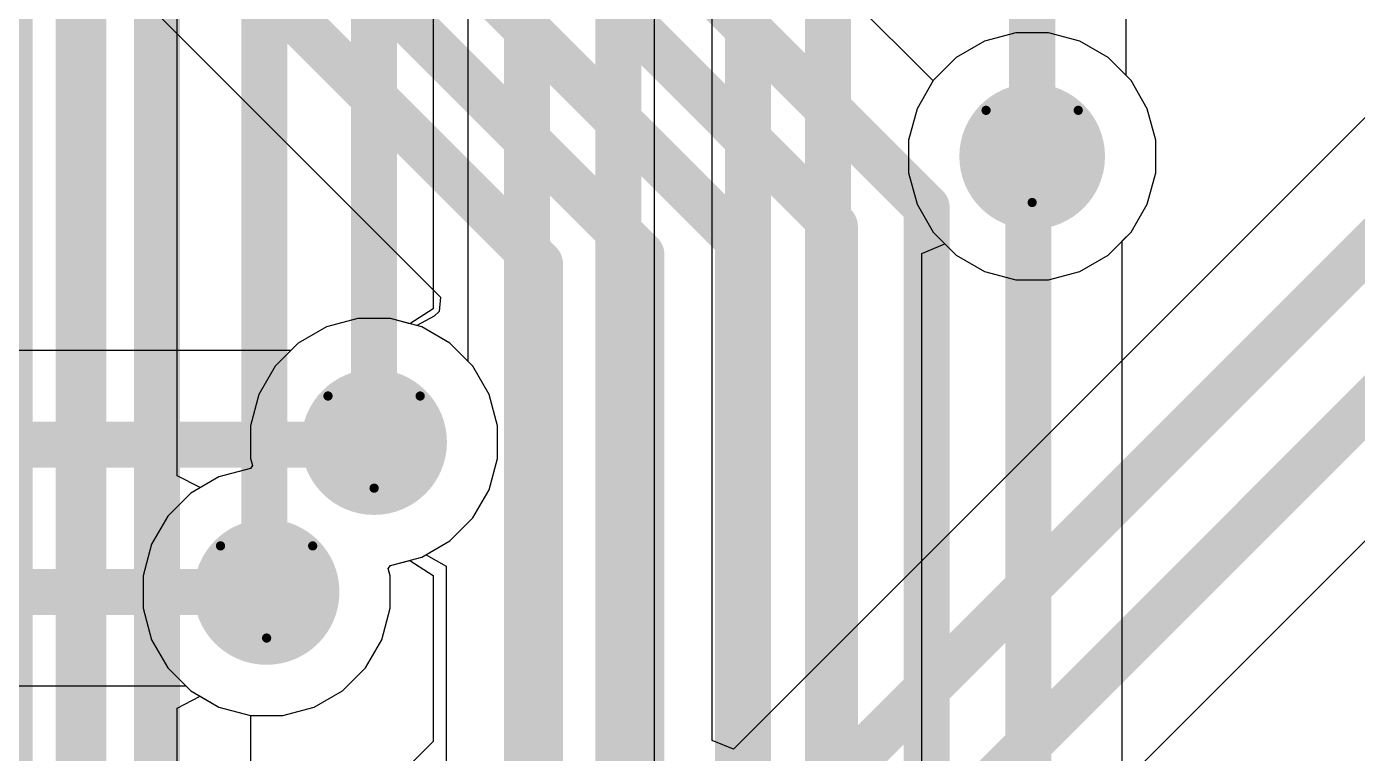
# Model space of a CAD drawing. Header units: inches. Extents: x -21 to 276, y -5 to 220.
# Drawn here: x 79.47 to 86.8, y 59.29 to 63.3 of the extents above; entities that cross this region are included whole.
import ezdxf

# ---------------------------------------------------------------- set-up
doc = ezdxf.new("R2010")
doc.units = ezdxf.units.IN
for name, color, linetype in [('Bottom Layer', 5, 'Continuous'), ('Bottom Solder', 6, 'Continuous'), ('Drill Drawing', 1, 'Continuous'), ('Ground', 16, 'Continuous'), ('Power + Signal', 76, 'Continuous'), ('Top Layer', 1, 'Continuous'), ('Top Solder', 216, 'Continuous'), ('Via Holes', 16, 'Continuous')]:
    doc.layers.add(name, color=color, linetype=linetype)

msp = doc.modelspace()

# ---------------------------------------------------------------- hatches: boundary and pattern name
at = {"layer": 'Bottom Layer'}
h = msp.add_hatch(color=5, dxfattribs=at)
edge = h.paths.add_edge_path()
edge.add_arc((85.0095, 62.5856), 0.3, 0, 360)
h = msp.add_hatch(color=5, dxfattribs=at)
edge = h.paths.add_edge_path()
edge.add_arc((81.3816, 61.0108), 0.3, 0, 360)
h = msp.add_hatch(color=5, dxfattribs=at)
edge = h.paths.add_edge_path()
edge.add_arc((80.789, 60.1846), 0.3, 0, 360)
at = {"layer": 'Bottom Solder'}
h = msp.add_hatch(color=6, dxfattribs=at)
edge = h.paths.add_edge_path()
edge.add_arc((85.0095, 62.5856), 0.4016, 0, 360)
h = msp.add_hatch(color=6, dxfattribs=at)
edge = h.paths.add_edge_path()
edge.add_arc((81.3816, 61.0108), 0.4016, 0, 360)
h = msp.add_hatch(color=6, dxfattribs=at)
edge = h.paths.add_edge_path()
edge.add_arc((80.789, 60.1846), 0.4016, 0, 360)
at = {"layer": 'Ground'}
h = msp.add_hatch(color=16, dxfattribs=at)
edge = h.paths.add_edge_path()
edge.add_arc((85.0095, 62.5856), 0.3, 0, 360)
h = msp.add_hatch(color=16, dxfattribs=at)
edge = h.paths.add_edge_path()
edge.add_arc((81.3816, 61.0108), 0.3, 0, 360)
h = msp.add_hatch(color=16, dxfattribs=at)
edge = h.paths.add_edge_path()
edge.add_arc((80.789, 60.1846), 0.3, 0, 360)
at = {"layer": 'Power + Signal'}
h = msp.add_hatch(color=76, dxfattribs=at)
edge = h.paths.add_edge_path()
edge.add_arc((85.0095, 62.5856), 0.3, 0, 360)
h = msp.add_hatch(color=76, dxfattribs=at)
edge = h.paths.add_edge_path()
edge.add_arc((81.3816, 61.0108), 0.3, 0, 360)
h = msp.add_hatch(color=76, dxfattribs=at)
edge = h.paths.add_edge_path()
edge.add_arc((80.789, 60.1846), 0.3, 0, 360)
at = {"layer": 'Top Layer'}
h = msp.add_hatch(color=1, dxfattribs=at)
edge = h.paths.add_edge_path()
edge.add_arc((85.0095, 62.5856), 0.3, 0, 360)
h = msp.add_hatch(color=1, dxfattribs=at)
edge = h.paths.add_edge_path()
edge.add_arc((81.3816, 61.0108), 0.3, 0, 360)
h = msp.add_hatch(color=1, dxfattribs=at)
edge = h.paths.add_edge_path()
edge.add_arc((80.789, 60.1846), 0.3, 0, 360)
at = {"layer": 'Top Solder'}
h = msp.add_hatch(color=216, dxfattribs=at)
edge = h.paths.add_edge_path()
edge.add_arc((85.0095, 62.5856), 0.4016, 0, 360)
h = msp.add_hatch(color=216, dxfattribs=at)
edge = h.paths.add_edge_path()
edge.add_arc((81.3816, 61.0108), 0.4016, 0, 360)
h = msp.add_hatch(color=216, dxfattribs=at)
edge = h.paths.add_edge_path()
edge.add_arc((80.789, 60.1846), 0.4016, 0, 360)
at = {"layer": 'Via Holes'}
h = msp.add_hatch(color=7, dxfattribs=at)
edge = h.paths.add_edge_path()
edge.add_arc((85.0095, 62.5856), 0.15, 0, 360)
h = msp.add_hatch(color=7, dxfattribs=at)
edge = h.paths.add_edge_path()
edge.add_arc((81.3816, 61.0108), 0.15, 0, 360)
h = msp.add_hatch(color=7, dxfattribs=at)
edge = h.paths.add_edge_path()
edge.add_arc((80.789, 60.1846), 0.15, 0, 360)

# ---------------------------------------------------------------- linework, layer by layer
at = {"layer": 'Bottom Layer'}
for p, q in [((80.2961, 60.8249), (80.2961, 68.7971)), ((85.5275, 63.0307), (85.5275, 66.0305)), ((82.9255, 64.2422), (82.9255, 49.9328)), ((85.5545, 63.0037), (85.5275, 63.0307)), ((85.6441, 62.8485), (85.5545, 63.0037)), ((85.6905, 62.6753), (85.6441, 62.8485)), ((85.6905, 62.4959), (85.6905, 62.6753)), ((85.6441, 62.3227), (85.6905, 62.4959)), ((85.5545, 62.1675), (85.6441, 62.3227)), ((85.4277, 62.0407), (85.5545, 62.1675)), ((84.4015, 62.0509), (84.5285, 62.1035)), ((84.5285, 62.1035), (84.5914, 62.0407)), ((84.4015, 49.5478), (84.4015, 62.0509)), ((84.5914, 62.0407), (84.7467, 61.951)), ((85.2724, 61.951), (85.4277, 62.0407)), ((84.7467, 61.951), (84.9199, 61.9046)), ((85.0992, 61.9046), (85.2724, 61.951)), ((84.9199, 61.9046), (85.0992, 61.9046)), ((81.1187, 61.6454), (80.9635, 61.5557)), ((81.2919, 61.6918), (81.1187, 61.6454)), ((81.4713, 61.6918), (81.2919, 61.6918)), ((81.6445, 61.6454), (81.4713, 61.6918)), ((81.7997, 61.5557), (81.6445, 61.6454)), ((80.9635, 61.5557), (80.8367, 61.4289)), ((81.9265, 61.4289), (81.7997, 61.5557)), ((80.8367, 61.4289), (80.747, 61.2737)), ((82.0162, 61.2737), (81.9265, 61.4289)), ((80.747, 61.2737), (80.7006, 61.1005)), ((82.0626, 61.1005), (82.0162, 61.2737)), ((80.7006, 61.1005), (80.7006, 60.9211)), ((82.0626, 60.9211), (82.0626, 61.1005)), ((80.7006, 60.9211), (80.7113, 60.8811)), ((82.0162, 60.7479), (82.0626, 60.9211)), ((80.4231, 60.7597), (80.2961, 60.8249)), ((80.5262, 60.8192), (80.4231, 60.7597)), ((80.6994, 60.8656), (80.5262, 60.8192)), ((80.7113, 60.8811), (80.6994, 60.8656)), ((81.9265, 60.5927), (82.0162, 60.7479)), ((81.7997, 60.4659), (81.9265, 60.5927)), ((81.6445, 60.3762), (81.7997, 60.4659)), ((81.4593, 60.3142), (81.4713, 60.3298)), ((81.47, 60.2742), (81.4593, 60.3142)), ((81.4713, 60.3298), (81.6445, 60.3762)), ((81.47, 60.0949), (81.47, 60.2742)), ((81.4236, 59.9217), (81.47, 60.0949)), ((81.334, 59.7664), (81.4236, 59.9217)), ((81.2072, 59.6396), (81.334, 59.7664)), ((80.2961, 59.5443), (80.4231, 59.6095)), ((80.4231, 59.6095), (80.5262, 59.55)), ((81.0519, 59.55), (81.2072, 59.6396)), ((80.2961, 58.338), (80.2961, 59.5443)), ((80.5262, 59.55), (80.6994, 59.5036)), ((80.6994, 59.5036), (80.8787, 59.5036)), ((80.8787, 59.5036), (81.0519, 59.55))]:
    msp.add_line(p, q, dxfattribs=at)
for points in [[(79.3977, 50.2067, 0.2032, 0.2032, 0), (79.3977, 75.7747, 0.2032, 0.2032, 0)], [(79.8041, 50.0384, 0.2032, 0.2032, 0), (79.8041, 75.6063, 0.2032, 0.2032, 0)], [(85.0095, 62.5856, 0.254, 0.254, 0), (85.0095, 69.8999, 0.254, 0.254, 0)], [(83.4434, 49.7183, 0.254, 0.254, 0), (83.4434, 69.4015, 0.254, 0.254, 0)], [(83.8836, 49.5478, 0.254, 0.254, 0), (83.8836, 67.5221, 0.254, 0.254, 0)]]:
    msp.add_lwpolyline(points, format="xyseb", dxfattribs=at)
msp.add_lwpolyline([(84.946, 62.5856, 0.127, 0.127, 1), (85.073, 62.5856, 0.127, 0.127, 1)], format="xyseb", close=True, dxfattribs=at)
at = {"layer": 'Drill Drawing'}
for points in [[(84.7555, 62.8396, 0.0508, 0.0508, 0), (85.2635, 62.8396, 0.0508, 0.0508, 0)], [(84.7555, 62.8396, 0.0508, 0.0508, 0), (85.0095, 62.3316, 0.0508, 0.0508, 0)], [(85.0095, 62.3316, 0.0508, 0.0508, 0), (85.2635, 62.8396, 0.0508, 0.0508, 0)], [(81.1276, 61.2648, 0.0508, 0.0508, 0), (81.6356, 61.2648, 0.0508, 0.0508, 0)], [(81.1276, 61.2648, 0.0508, 0.0508, 0), (81.3816, 60.7568, 0.0508, 0.0508, 0)], [(81.3816, 60.7568, 0.0508, 0.0508, 0), (81.6356, 61.2648, 0.0508, 0.0508, 0)], [(80.535, 60.4386, 0.0508, 0.0508, 0), (81.043, 60.4386, 0.0508, 0.0508, 0)], [(80.535, 60.4386, 0.0508, 0.0508, 0), (80.789, 59.9306, 0.0508, 0.0508, 0)], [(80.789, 59.9306, 0.0508, 0.0508, 0), (81.043, 60.4386, 0.0508, 0.0508, 0)]]:
    msp.add_lwpolyline(points, format="xyseb", dxfattribs=at)
for points in [[(84.7428, 62.8396, 0.0254, 0.0254, 1), (84.7682, 62.8396, 0.0254, 0.0254, 1)], [(84.7428, 62.8396, 0.0254, 0.0254, 1), (84.7682, 62.8396, 0.0254, 0.0254, 1)], [(85.2508, 62.8396, 0.0254, 0.0254, 1), (85.2762, 62.8396, 0.0254, 0.0254, 1)], [(85.2508, 62.8396, 0.0254, 0.0254, 1), (85.2762, 62.8396, 0.0254, 0.0254, 1)], [(84.9968, 62.3316, 0.0254, 0.0254, 1), (85.0222, 62.3316, 0.0254, 0.0254, 1)], [(84.9968, 62.3316, 0.0254, 0.0254, 1), (85.0222, 62.3316, 0.0254, 0.0254, 1)], [(81.1149, 61.2648, 0.0254, 0.0254, 1), (81.1403, 61.2648, 0.0254, 0.0254, 1)], [(81.1149, 61.2648, 0.0254, 0.0254, 1), (81.1403, 61.2648, 0.0254, 0.0254, 1)], [(81.6229, 61.2648, 0.0254, 0.0254, 1), (81.6483, 61.2648, 0.0254, 0.0254, 1)], [(81.6229, 61.2648, 0.0254, 0.0254, 1), (81.6483, 61.2648, 0.0254, 0.0254, 1)], [(81.3689, 60.7568, 0.0254, 0.0254, 1), (81.3943, 60.7568, 0.0254, 0.0254, 1)], [(81.3689, 60.7568, 0.0254, 0.0254, 1), (81.3943, 60.7568, 0.0254, 0.0254, 1)], [(80.5223, 60.4386, 0.0254, 0.0254, 1), (80.5477, 60.4386, 0.0254, 0.0254, 1)], [(80.5223, 60.4386, 0.0254, 0.0254, 1), (80.5477, 60.4386, 0.0254, 0.0254, 1)], [(81.0303, 60.4386, 0.0254, 0.0254, 1), (81.0557, 60.4386, 0.0254, 0.0254, 1)], [(81.0303, 60.4386, 0.0254, 0.0254, 1), (81.0557, 60.4386, 0.0254, 0.0254, 1)], [(80.7763, 59.9306, 0.0254, 0.0254, 1), (80.8017, 59.9306, 0.0254, 0.0254, 1)], [(80.7763, 59.9306, 0.0254, 0.0254, 1), (80.8017, 59.9306, 0.0254, 0.0254, 1)]]:
    msp.add_lwpolyline(points, format="xyseb", close=True, dxfattribs=at)
at = {"layer": 'Ground'}
for p, q in [((81.8996, 61.4559), (81.8996, 64.8763)), ((84.9199, 63.2666), (84.7467, 63.2202)), ((85.0992, 63.2666), (84.9199, 63.2666)), ((85.2724, 63.2202), (85.0992, 63.2666)), ((84.7467, 63.2202), (84.5914, 63.1305)), ((85.4277, 63.1305), (85.2724, 63.2202)), ((84.5914, 63.1305), (84.4646, 63.0037)), ((85.5545, 63.0037), (85.4277, 63.1305)), ((84.4646, 63.0037), (84.3749, 62.8485)), ((85.6441, 62.8485), (85.5545, 63.0037)), ((84.3749, 62.8485), (84.3285, 62.6753)), ((85.6905, 62.6753), (85.6441, 62.8485)), ((84.3285, 62.6753), (84.3285, 62.4959)), ((85.6905, 62.4959), (85.6905, 62.6753)), ((84.3285, 62.4959), (84.3749, 62.3227)), ((85.6441, 62.3227), (85.6905, 62.4959)), ((84.3749, 62.3227), (84.4646, 62.1675)), ((85.5545, 62.1675), (85.6441, 62.3227)), ((84.4646, 62.1675), (84.5914, 62.0407)), ((85.4277, 62.0407), (85.5545, 62.1675)), ((84.5914, 62.0407), (84.7467, 61.951)), ((85.2724, 61.951), (85.4277, 62.0407)), ((84.7467, 61.951), (84.9199, 61.9046)), ((85.0992, 61.9046), (85.2724, 61.951)), ((84.9199, 61.9046), (85.0992, 61.9046)), ((81.9265, 61.4289), (81.8996, 61.4559)), ((82.0162, 61.2737), (81.9265, 61.4289)), ((82.0626, 61.1005), (82.0162, 61.2737)), ((82.0626, 60.9211), (82.0626, 61.1005)), ((82.0162, 60.7479), (82.0626, 60.9211)), ((81.9265, 60.5927), (82.0162, 60.7479)), ((81.7997, 60.4659), (81.9265, 60.5927)), ((81.6445, 60.3762), (81.7997, 60.4659)), ((81.4593, 60.3142), (81.4713, 60.3298)), ((81.47, 60.2742), (81.4593, 60.3142)), ((81.4713, 60.3298), (81.6445, 60.3762)), ((81.47, 60.0949), (81.47, 60.2742)), ((81.4236, 59.9217), (81.47, 60.0949)), ((81.334, 59.7664), (81.4236, 59.9217)), ((81.2072, 59.6396), (81.334, 59.7664)), ((81.0519, 59.55), (81.2072, 59.6396)), ((80.7022, 58.3787), (80.7022, 59.5036)), ((80.7022, 59.5036), (80.8787, 59.5036)), ((80.8787, 59.5036), (81.0519, 59.55))]:
    msp.add_line(p, q, dxfattribs=at)
for points in [[(79.7524, 53.7529, 0.254, 0.254, 0), (79.7524, 76.112, 0.254, 0.254, 0)], [(80.1842, 53.574, 0.254, 0.254, 0), (80.1842, 75.7696, 0.254, 0.254, 0)], [(80.7768, 60.1968, 0.254, 0.254, 0), (80.7768, 70.8943, 0.254, 0.254, 0)], [(81.3816, 61.0108, 0.254, 0.254, 0), (81.3816, 65.1997, 0.254, 0.254, 0)], [(84.9884, 62.6067, 0.254, 0.254, 0), (85.0095, 62.5856, 0.254, 0.254, 0)], [(80.7768, 60.1968, 0.254, 0.254, 0), (80.789, 60.1846, 0.254, 0.254, 0)]]:
    msp.add_lwpolyline(points, format="xyseb", dxfattribs=at)
for points in [[(84.9249, 62.6067, 0.127, 0.127, 1), (85.0519, 62.6067, 0.127, 0.127, 1)], [(84.946, 62.5856, 0.127, 0.127, 1), (85.073, 62.5856, 0.127, 0.127, 1)], [(81.3181, 61.0108, 0.127, 0.127, 1), (81.4451, 61.0108, 0.127, 0.127, 1)], [(80.7133, 60.1968, 0.127, 0.127, 1), (80.8403, 60.1968, 0.127, 0.127, 1)], [(80.7133, 60.1968, 0.127, 0.127, 1), (80.8403, 60.1968, 0.127, 0.127, 1)], [(80.7255, 60.1846, 0.127, 0.127, 1), (80.8525, 60.1846, 0.127, 0.127, 1)]]:
    msp.add_lwpolyline(points, format="xyseb", close=True, dxfattribs=at)
at = {"layer": 'Power + Signal'}
for p, q in [((78.4571, 65.1006), (81.748, 61.8097)), ((84.4619, 63.0034), (83.1334, 64.3319)), ((84.9199, 63.2666), (84.7467, 63.2202)), ((85.0992, 63.2666), (84.9199, 63.2666)), ((85.2724, 63.2202), (85.0992, 63.2666)), ((84.7467, 63.2202), (84.5914, 63.1305)), ((85.4277, 63.1305), (85.2724, 63.2202)), ((84.5914, 63.1305), (84.4646, 63.0037)), ((85.5545, 63.0037), (85.4277, 63.1305)), ((84.4646, 63.0037), (84.4619, 63.0034)), ((85.6441, 62.8485), (85.5545, 63.0037)), ((85.6905, 62.6753), (85.6441, 62.8485)), ((85.6905, 62.4959), (85.6905, 62.6753)), ((85.6441, 62.3227), (85.6905, 62.4959)), ((85.5545, 62.1675), (85.6441, 62.3227)), ((85.5064, 62.1193), (85.5545, 62.1675)), ((85.5064, 43.1703), (85.5064, 62.1193)), ((81.748, 61.8097), (81.7406, 61.73)), ((81.7121, 61.7049), (81.6177, 61.6526)), ((81.7406, 61.73), (81.7121, 61.7049)), ((81.1187, 61.6454), (80.9635, 61.5557)), ((81.2919, 61.6918), (81.1187, 61.6454)), ((81.4713, 61.6918), (81.2919, 61.6918)), ((81.6177, 61.6526), (81.4713, 61.6918)), ((80.9635, 61.5557), (80.8367, 61.4289)), ((80.8367, 61.4289), (80.747, 61.2737)), ((80.747, 61.2737), (80.7006, 61.1005)), ((80.7006, 61.1005), (80.7006, 60.9211)), ((80.7006, 60.9211), (80.7113, 60.8811)), ((80.5262, 60.8192), (80.3709, 60.7295)), ((80.6994, 60.8656), (80.5262, 60.8192)), ((80.7113, 60.8811), (80.6994, 60.8656)), ((80.3709, 60.7295), (80.2441, 60.6027)), ((80.2441, 60.6027), (80.1544, 60.4474)), ((80.1544, 60.4474), (80.108, 60.2742)), ((81.6445, 60.3762), (81.6681, 60.3898)), ((81.6681, 60.3898), (81.778, 60.3263)), ((81.4593, 60.3142), (81.4713, 60.3298)), ((81.47, 60.2742), (81.4593, 60.3142)), ((81.4713, 60.3298), (81.6445, 60.3762)), ((81.778, 60.3263), (81.778, 24.8017)), ((80.108, 60.2742), (80.108, 60.0949)), ((81.47, 60.0949), (81.47, 60.2742)), ((80.108, 60.0949), (80.1544, 59.9217)), ((81.4236, 59.9217), (81.47, 60.0949)), ((80.1544, 59.9217), (80.2441, 59.7664)), ((81.334, 59.7664), (81.4236, 59.9217)), ((80.2441, 59.7664), (80.3709, 59.6396)), ((81.2072, 59.6396), (81.334, 59.7664)), ((80.3709, 59.6396), (80.5262, 59.55)), ((81.0519, 59.55), (81.2072, 59.6396)), ((80.5262, 59.55), (80.6994, 59.5036)), ((80.6994, 59.5036), (80.8787, 59.5036)), ((80.8787, 59.5036), (81.0519, 59.55))]:
    msp.add_line(p, q, dxfattribs=at)
for points in [[(80.5505, 66.1823, 0.254, 0.254, 0), (84.4273, 62.3055, 0.254, 0.254, 0)], [(80.1187, 66.0034, 0.254, 0.254, 0), (83.9216, 62.2005, 0.254, 0.254, 0)], [(79.6869, 65.8245, 0.254, 0.254, 0), (83.3882, 62.1233, 0.254, 0.254, 0)], [(79.2551, 65.6457, 0.254, 0.254, 0), (82.8548, 62.046, 0.254, 0.254, 0)], [(78.8233, 65.4668, 0.254, 0.254, 0), (82.296, 61.9941, 0.254, 0.254, 0)], [(84.9884, 62.5645, 0.254, 0.254, 0), (85.0095, 62.5856, 0.254, 0.254, 0)], [(84.9884, 23.2156, 0.254, 0.254, 0), (84.9884, 62.5645, 0.254, 0.254, 0)], [(84.4273, 23.4673, 0.254, 0.254, 0), (84.4273, 62.3055, 0.254, 0.254, 0)], [(83.9216, 23.7744, 0.254, 0.254, 0), (83.9216, 62.2005, 0.254, 0.254, 0)], [(83.3882, 24.0792, 0.254, 0.254, 0), (83.3882, 62.1233, 0.254, 0.254, 0)], [(82.8548, 24.3078, 0.254, 0.254, 0), (82.8548, 62.046, 0.254, 0.254, 0)], [(82.296, 24.5872, 0.254, 0.254, 0), (82.296, 61.9941, 0.254, 0.254, 0)]]:
    msp.add_lwpolyline(points, format="xyseb", dxfattribs=at)
for points in [[(84.9249, 62.5645, 0.127, 0.127, 1), (85.0519, 62.5645, 0.127, 0.127, 1)], [(84.9249, 62.5645, 0.127, 0.127, 1), (85.0519, 62.5645, 0.127, 0.127, 1)], [(84.946, 62.5856, 0.127, 0.127, 1), (85.073, 62.5856, 0.127, 0.127, 1)], [(84.3638, 62.3055, 0.127, 0.127, 1), (84.4908, 62.3055, 0.127, 0.127, 1)], [(84.3638, 62.3055, 0.127, 0.127, 1), (84.4908, 62.3055, 0.127, 0.127, 1)], [(83.8581, 62.2005, 0.127, 0.127, 1), (83.9851, 62.2005, 0.127, 0.127, 1)], [(83.8581, 62.2005, 0.127, 0.127, 1), (83.9851, 62.2005, 0.127, 0.127, 1)], [(83.3247, 62.1233, 0.127, 0.127, 1), (83.4517, 62.1233, 0.127, 0.127, 1)], [(83.3247, 62.1233, 0.127, 0.127, 1), (83.4517, 62.1233, 0.127, 0.127, 1)], [(82.7913, 62.046, 0.127, 0.127, 1), (82.9183, 62.046, 0.127, 0.127, 1)], [(82.7913, 62.046, 0.127, 0.127, 1), (82.9183, 62.046, 0.127, 0.127, 1)], [(82.2325, 61.9941, 0.127, 0.127, 1), (82.3595, 61.9941, 0.127, 0.127, 1)], [(82.2325, 61.9941, 0.127, 0.127, 1), (82.3595, 61.9941, 0.127, 0.127, 1)]]:
    msp.add_lwpolyline(points, format="xyseb", close=True, dxfattribs=at)
at = {"layer": 'Top Layer'}
for p, q in [((83.2458, 59.3659), (83.2458, 64.5535)), ((81.7064, 63.6818), (81.7064, 61.7457)), ((84.9199, 63.2666), (84.7467, 63.2202)), ((85.0992, 63.2666), (84.9199, 63.2666)), ((85.2724, 63.2202), (85.0992, 63.2666)), ((84.7467, 63.2202), (84.5914, 63.1305)), ((85.4277, 63.1305), (85.2724, 63.2202)), ((84.5914, 63.1305), (84.4646, 63.0037)), ((85.5545, 63.0037), (85.4277, 63.1305)), ((84.4646, 63.0037), (84.3749, 62.8485)), ((85.6441, 62.8485), (85.5545, 63.0037)), ((86.9375, 62.8918), (83.3631, 59.3173)), ((84.3749, 62.8485), (84.3285, 62.6753)), ((85.6905, 62.6753), (85.6441, 62.8485)), ((84.3285, 62.6753), (84.3285, 62.4959)), ((85.6905, 62.4959), (85.6905, 62.6753)), ((84.3285, 62.4959), (84.3749, 62.3227)), ((85.6441, 62.3227), (85.6905, 62.4959)), ((84.3749, 62.3227), (84.4646, 62.1675)), ((85.5545, 62.1675), (85.6441, 62.3227)), ((84.4646, 62.1675), (84.5914, 62.0407)), ((85.4277, 62.0407), (85.5545, 62.1675)), ((84.5914, 62.0407), (84.7467, 61.951)), ((85.2724, 61.951), (85.4277, 62.0407)), ((84.7467, 61.951), (84.9199, 61.9046)), ((85.0992, 61.9046), (85.2724, 61.951)), ((84.9199, 61.9046), (85.0992, 61.9046)), ((81.7064, 61.7457), (81.5794, 61.6628)), ((81.1187, 61.6454), (80.9635, 61.5557)), ((81.2919, 61.6918), (81.1187, 61.6454)), ((81.4713, 61.6918), (81.2919, 61.6918)), ((81.5794, 61.6628), (81.4713, 61.6918)), ((80.9635, 61.5557), (80.9229, 61.5152)), ((80.9229, 61.5152), (62.5076, 61.5152)), ((78.3646, 51.987), (87.2587, 60.8812)), ((81.4593, 60.3142), (81.4713, 60.3298)), ((81.47, 60.2742), (81.4593, 60.3142)), ((81.4713, 60.3298), (81.5794, 60.3588)), ((81.5794, 60.3588), (81.7064, 60.2759)), ((81.47, 60.0949), (81.47, 60.2742)), ((81.7064, 60.2759), (81.7064, 59.3599)), ((81.4236, 59.9217), (81.47, 60.0949)), ((81.334, 59.7664), (81.4236, 59.9217)), ((81.2072, 59.6396), (81.334, 59.7664)), ((62.5076, 59.6666), (80.3439, 59.6666)), ((80.3439, 59.6666), (80.3709, 59.6396)), ((80.3709, 59.6396), (80.5262, 59.55)), ((81.0519, 59.55), (81.2072, 59.6396)), ((80.5262, 59.55), (80.6994, 59.5036)), ((80.6994, 59.5036), (80.8787, 59.5036)), ((80.8787, 59.5036), (81.0519, 59.55)), ((81.7064, 59.3599), (80.7252, 58.3787)), ((83.3631, 59.3173), (83.2458, 59.3659))]:
    msp.add_line(p, q, dxfattribs=at)
for points in [[(82.7278, 58.7811, 0.254, 0.254, 0), (82.7278, 64.9986, 0.254, 0.254, 0)], [(82.2244, 59.1454, 0.254, 0.254, 0), (82.2244, 63.8964, 0.254, 0.254, 0)], [(75.946, 51.1677, 0.254, 0.254, 0), (87.4555, 62.6772, 0.254, 0.254, 0)], [(76.6064, 50.9614, 0.254, 0.254, 0), (88.028, 62.3829, 0.254, 0.254, 0)], [(61.1266, 60.9972, 0.254, 0.254, 0), (81.3816, 60.9972, 0.254, 0.254, 0)], [(61.1392, 60.1846, 0.254, 0.254, 0), (80.789, 60.1846, 0.254, 0.254, 0)]]:
    msp.add_lwpolyline(points, format="xyseb", dxfattribs=at)
for points in [[(81.3181, 60.9972, 0.127, 0.127, 1), (81.4451, 60.9972, 0.127, 0.127, 1)], [(80.7255, 60.1846, 0.127, 0.127, 1), (80.8525, 60.1846, 0.127, 0.127, 1)]]:
    msp.add_lwpolyline(points, format="xyseb", close=True, dxfattribs=at)

doc.saveas('drawing.dxf')
